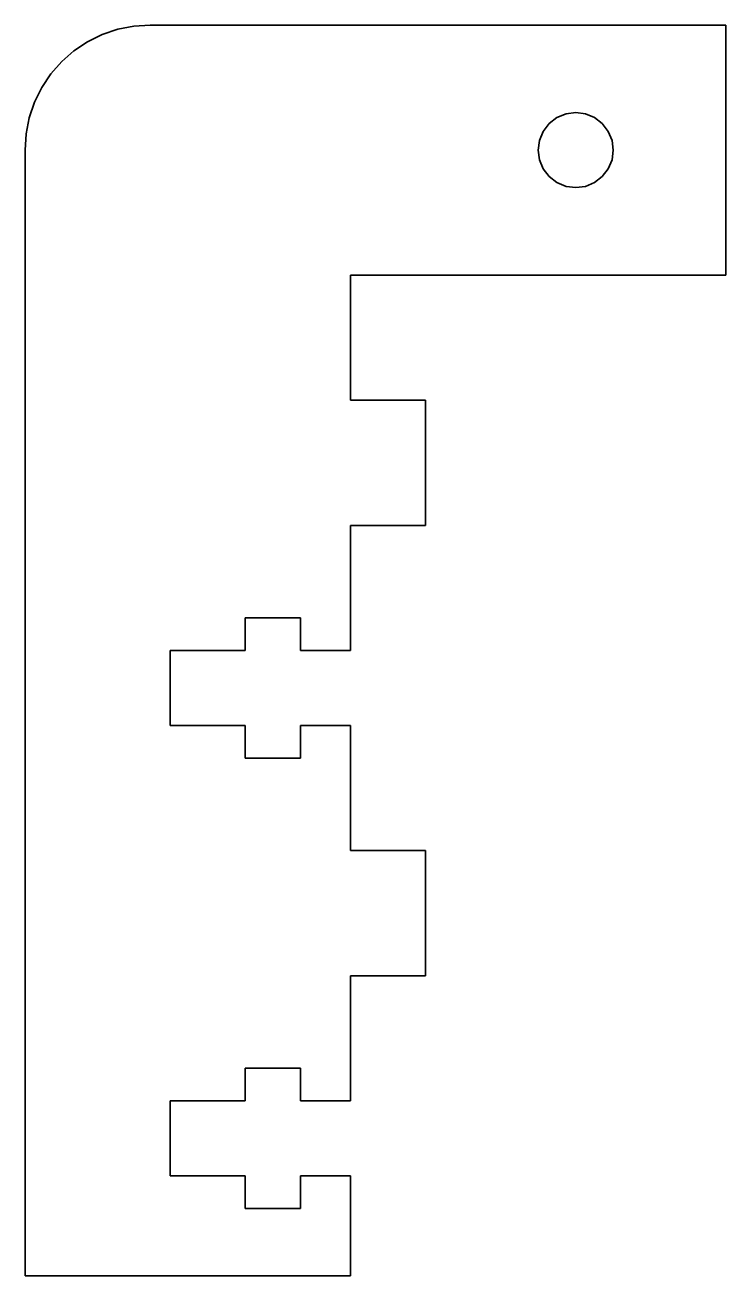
# Model space of a CAD drawing. Header units: inches. Extents: x 436 to 464, y 174.8 to 224.8.
import ezdxf

# ---------------------------------------------------------------- set-up
doc = ezdxf.new("R2010")
doc.units = ezdxf.units.IN
doc.header["$MEASUREMENT"] = 0
doc.layers.add('Laag 1', color=7, linetype='Continuous')

# ---------------------------------------------------------------- blocks, each defined once
blk = doc.blocks.new('block 3')
at = {"layer": 'Laag 1', "color": 5, "lineweight": 35, "true_color": 0x0000ff}
for points in [[(439.674, 224.678), (439.055, 224.468)], [(440.316, 224.806), (439.674, 224.678)], [(440.968, 224.849), (440.316, 224.806)], [(463.968, 224.849), (440.968, 224.849)], [(463.968, 214.849), (463.968, 224.849)], [(438.468, 224.179), (437.924, 223.815)], [(439.055, 224.468), (438.468, 224.179)], [(437.924, 223.815), (437.432, 223.384)], [(437.432, 223.384), (437.001, 222.893)], [(437.001, 222.893), (436.638, 222.349)], [(436.638, 222.349), (436.349, 221.762)], [(436.349, 221.762), (436.138, 221.143)], [(436.138, 221.143), (436.011, 220.501)], [(456.908, 220.909), (457.218, 221.148)], [(457.218, 221.148), (457.58, 221.297)], [(457.58, 221.297), (457.968, 221.349)], [(457.968, 221.349), (458.356, 221.297)], [(458.356, 221.297), (458.718, 221.148)], [(458.718, 221.148), (459.029, 220.909)], [(436.011, 220.501), (435.968, 219.849)], [(456.519, 220.237), (456.669, 220.599)], [(456.669, 220.599), (456.908, 220.909)], [(459.029, 220.909), (459.267, 220.599)], [(459.267, 220.599), (459.417, 220.237)], [(456.468, 219.849), (456.519, 220.237)], [(459.417, 220.237), (459.468, 219.849)], [(435.968, 219.849), (435.968, 174.849)], [(456.519, 219.461), (456.468, 219.849)], [(459.468, 219.849), (459.417, 219.461)], [(456.669, 219.099), (456.519, 219.461)], [(456.908, 218.788), (456.669, 219.099)], [(459.267, 219.099), (459.029, 218.788)], [(459.417, 219.461), (459.267, 219.099)], [(457.218, 218.55), (456.908, 218.788)], [(457.58, 218.4), (457.218, 218.55)], [(458.718, 218.55), (458.356, 218.4)], [(459.029, 218.788), (458.718, 218.55)], [(457.968, 218.349), (457.58, 218.4)], [(458.356, 218.4), (457.968, 218.349)], [(448.968, 209.849), (448.968, 214.849)], [(448.968, 214.849), (463.968, 214.849)], [(451.968, 209.849), (448.968, 209.849)], [(451.968, 204.848), (451.968, 209.849)], [(448.968, 199.849), (448.968, 204.848)], [(448.968, 204.848), (451.968, 204.848)], [(444.768, 199.849), (444.768, 201.148)], [(444.768, 201.148), (446.968, 201.148)], [(446.968, 201.148), (446.968, 199.849)], [(441.768, 196.849), (441.768, 199.849)], [(441.768, 199.849), (444.768, 199.849)], [(446.968, 199.849), (448.968, 199.849)], [(444.768, 196.849), (441.768, 196.849)], [(444.768, 195.548), (444.768, 196.849)], [(448.968, 196.849), (446.968, 196.849)], [(446.968, 196.849), (446.968, 195.548)], [(448.968, 191.849), (448.968, 196.849)], [(446.968, 195.548), (444.768, 195.548)], [(451.968, 191.849), (448.968, 191.849)], [(451.968, 186.849), (451.968, 191.849)], [(448.968, 181.849), (448.968, 186.849)], [(448.968, 186.849), (451.968, 186.849)], [(444.768, 181.849), (444.768, 183.149)], [(444.768, 183.149), (446.968, 183.149)], [(446.968, 183.149), (446.968, 181.849)], [(441.768, 178.849), (441.768, 181.849)], [(441.768, 181.849), (444.768, 181.849)], [(446.968, 181.849), (448.968, 181.849)], [(444.768, 178.849), (441.768, 178.849)], [(444.768, 177.549), (444.768, 178.849)], [(448.968, 178.849), (446.968, 178.849)], [(446.968, 178.849), (446.968, 177.549)], [(448.968, 174.849), (448.968, 178.849)], [(446.968, 177.549), (444.768, 177.549)], [(435.968, 174.849), (448.968, 174.849)]]:
    blk.add_lwpolyline(points, dxfattribs=at)

msp = doc.modelspace()

# ---------------------------------------------------------------- block references
at = {"layer": 'Laag 1'}
msp.add_blockref('block 3', (0, 0), dxfattribs=at)

doc.saveas('drawing.dxf')
